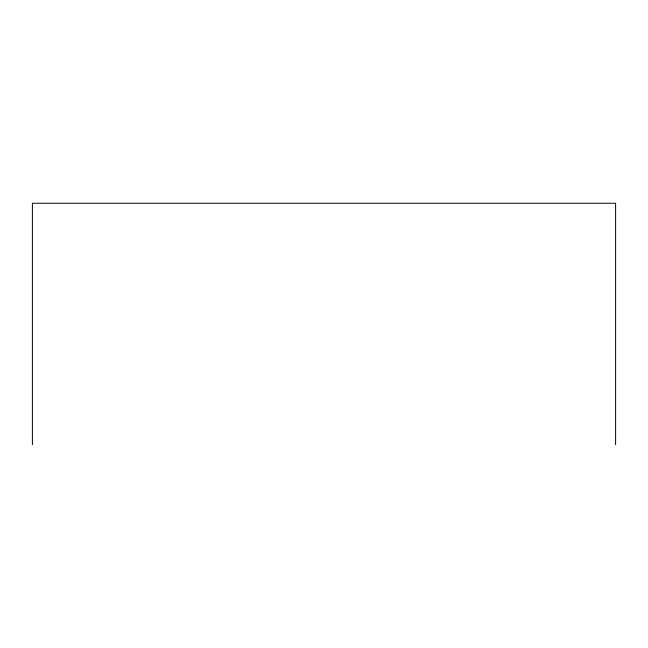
<?xml version="1.0" encoding="UTF-8"?>
<svg xmlns="http://www.w3.org/2000/svg" width="648" height="648" viewBox="0 0 648 648"><rect width="100%" height="100%" fill="white"/><g stroke="black" fill="none" stroke-linecap="round" stroke-linejoin="round"><path stroke-width="0.97" d="M615.6 444.739L615.6 203.261L32.4 203.261L32.4 444.739"/></g></svg>
